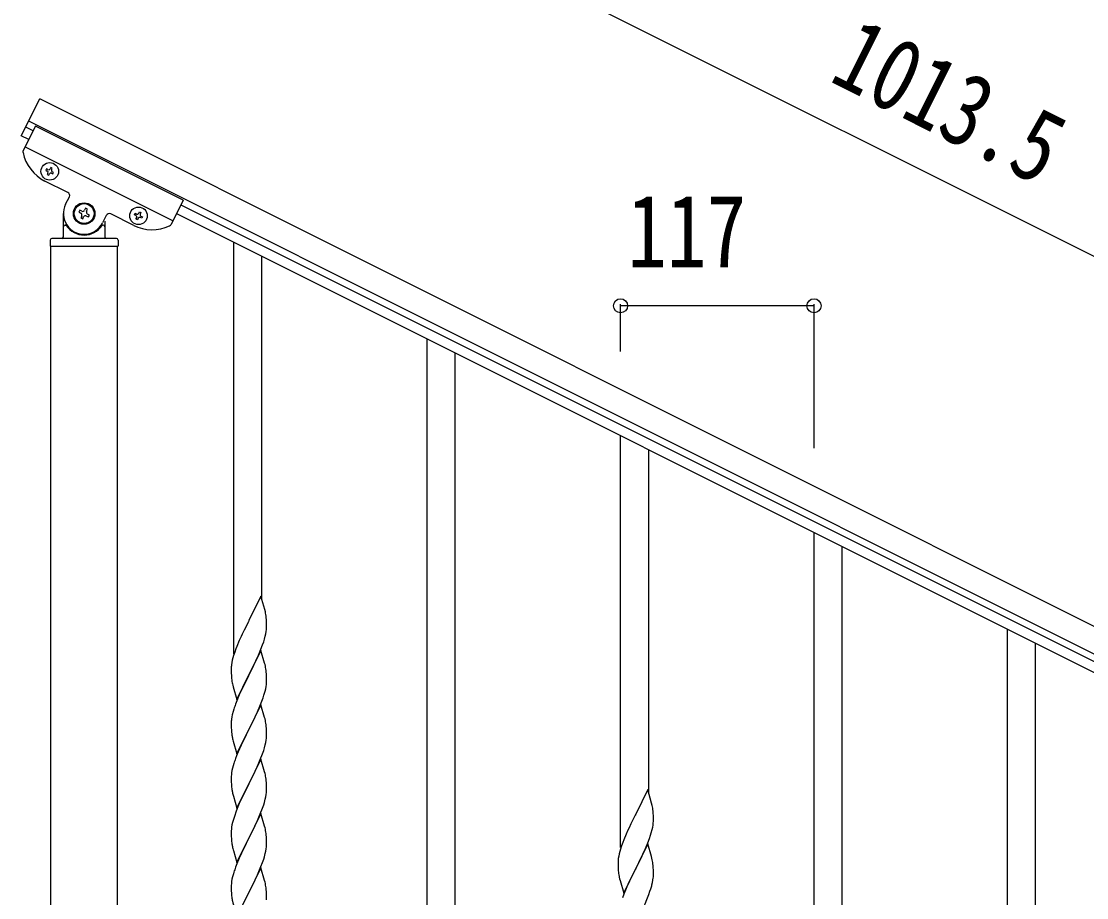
# Model space of a CAD drawing. Units: millimetres, scale not verified. Extents: x -4143 to 4140, y -2900 to 2898.
# Drawn here: x -3182 to -2538, y 1684 to 2214 of the extents above; entities that cross this region are included whole.
import ezdxf
from ezdxf.enums import TextEntityAlignment as Align

# ---------------------------------------------------------------- set-up
doc = ezdxf.new("R2010")
doc.units = ezdxf.units.MM
doc.header["$LTSCALE"] = 10
doc.layers.add('0-3_YKK_A1', color=4, linetype='Continuous')
doc.layers.add('0-4_YKK_D', color=6, linetype='Continuous')
doc.styles.add('ＭＳ ゴシック', font='')
doc.styles.get('ＭＳ ゴシック').set_extended_font_data('MS Gothic')

msp = doc.modelspace()

# ---------------------------------------------------------------- linework, layer by layer
at = {"layer": '0-3_YKK_A1'}
for p, q in [((-3181.98, 2144.46), (-3170.8, 2166.82)), ((-2264.37, 1713.51), (-3170.8, 2166.82)), ((-2271.08, 1700.09), (-3177.51, 2153.4)), ((-3173.49, 2150.27), (-3180.78, 2135.68)), ((-3174.83, 2147.59), (-3179.3, 2149.83)), ((-3084.05, 2105.54), (-3173.49, 2150.27)), ((-3177.51, 2142.22), (-3181.98, 2144.46)), ((-3090.31, 2093.02), (-3179.75, 2137.75)), ((-3165.84, 2124.07), (-3166.7, 2124.5)), ((-3163.69, 2121.92), (-3162.84, 2121.49)), ((-3153.81, 2110.25), (-3167.67, 2117.18)), ((-3155.15, 2103.09), (-3152.92, 2107.56)), ((-3084.05, 2105.54), (-3091.35, 2090.95)), ((-3085.39, 2102.86), (-2313.12, 1716.64)), ((-3156.47, 2083.5), (-3156.47, 2097.5)), ((-3145.45, 2098.98), (-3146.63, 2099.57)), ((-3142.5, 2096.02), (-3141.32, 2095.43)), ((-3130.56, 2096.38), (-3132.79, 2091.91)), ((-3114.01, 2090.34), (-3127.87, 2097.28)), ((-3112.61, 2096.37), (-3113.47, 2096.8)), ((-3109.6, 2095.94), (-3108.74, 2095.51)), ((-3088.07, 2097.5), (-2315.8, 1711.28)), ((-3155.47, 2090.5), (-3155.2, 2090.5)), ((-3132.47, 2090.5), (-3132.75, 2090.5)), ((-3131.47, 2092.95), (-3131.47, 2083.5)), ((-3124.47, 2082.5), (-3163.47, 2082.5)), ((-3164.47, 2081.5), (-3164.47, 2078)), ((-3123.72, 2077.5), (-3164.22, 2077.5)), ((-3164.22, 1241.79), (-3164.22, 2077.5)), ((-3123.97, 2077.5), (-3163.97, 2077.5)), ((-3123.72, 1241.79), (-3123.72, 2077.5)), ((-3123.47, 2081.5), (-3123.47, 2078)), ((-3053.47, 1831.32), (-3053.47, 2080.19)), ((-3036.47, 1864.23), (-3036.47, 2071.69)), ((-2936.47, 1673.04), (-2936.47, 2021.68)), ((-2919.47, 1673.04), (-2919.47, 2013.18)), ((-2819.47, 1714.29), (-2819.47, 1963.17)), ((-2802.47, 1747.2), (-2802.47, 1954.67)), ((-2702.47, 1556.02), (-2702.47, 1904.65)), ((-2685.47, 1556.02), (-2685.47, 1896.15)), ((-2585.47, 1597.27), (-2585.47, 1846.14)), ((-2568.47, 1630.17), (-2568.47, 1837.64)), ((-3054.67, 1749.89), (-3054.53, 1748.91)), ((-3054.67, 1717.03), (-3054.53, 1716.04))]:
    msp.add_line(p, q, dxfattribs=at)
for points in [[(-3166.7, 2124.5), (-3167.13, 2123.64), (-3166.27, 2123.21)], [(-3165.84, 2121.92), (-3166.27, 2121.06), (-3165.41, 2120.63), (-3164.98, 2121.49)], [(-3163.69, 2124.07), (-3163.26, 2124.92), (-3164.12, 2125.35), (-3164.55, 2124.5)], [(-3162.84, 2121.49), (-3162.41, 2122.35), (-3163.26, 2122.78)], [(-3146.63, 2099.57), (-3147.22, 2098.39), (-3146.04, 2097.8)], [(-3145.45, 2096.02), (-3146.04, 2094.84), (-3144.86, 2094.25), (-3144.27, 2095.43)], [(-3142.5, 2098.98), (-3141.91, 2100.16), (-3143.09, 2100.75), (-3143.68, 2099.57)], [(-3141.32, 2095.43), (-3140.73, 2096.61), (-3141.91, 2097.2)], [(-3113.47, 2096.8), (-3113.04, 2097.66), (-3112.18, 2097.23)], [(-3111.32, 2094.65), (-3111.75, 2093.79), (-3112.61, 2094.22), (-3112.18, 2095.08)], [(-3110.89, 2097.66), (-3110.46, 2098.52), (-3109.6, 2098.09), (-3110.03, 2097.23)], [(-3108.74, 2095.51), (-3109.17, 2094.65), (-3110.03, 2095.08)], [(-3037.07, 1866.26), (-3044.3, 1851.41), (-3044.64, 1850.74), (-3047.25, 1845.54), (-3048.35, 1843.24), (-3049.02, 1841.81), (-3050.13, 1839.35), (-3051.6, 1835.82), (-3052.19, 1834.3), (-3052.91, 1832.28), (-3053.55, 1830.29), (-3053.97, 1828.83), (-3054.33, 1827.41), (-3054.62, 1826.02), (-3054.84, 1824.69)], [(-3034.34, 1856.72), (-3034.68, 1858.14), (-3037.07, 1866.26)], [(-3054.67, 1815.63), (-3054.53, 1814.64), (-3054.35, 1813.69), (-3054.25, 1813.22), (-3054.04, 1812.28), (-3053.79, 1811.32), (-3051.52, 1803.68), (-3044.3, 1818.53), (-3044.13, 1818.87), (-3042.41, 1822.25), (-3040.02, 1827.18), (-3038.47, 1830.6), (-3038.03, 1831.6), (-3036.99, 1834.13), (-3036.03, 1836.66), (-3035.35, 1838.66), (-3034.89, 1840.14), (-3034.37, 1842.07), (-3034.06, 1843.46), (-3033.82, 1844.82), (-3033.66, 1846.11), (-3033.6, 1846.94), (-3033.58, 1847.74), (-3033.58, 1848.89), (-3033.63, 1850.61), (-3033.69, 1851.86), (-3033.8, 1853.27)], [(-3037.07, 1833.39), (-3044.3, 1818.53), (-3044.64, 1817.86), (-3047.46, 1812.22), (-3049.02, 1808.94), (-3050.13, 1806.47), (-3051.6, 1802.95), (-3052.37, 1800.92)], [(-3034.34, 1823.85), (-3034.56, 1824.79), (-3034.81, 1825.75), (-3037.07, 1833.39)], [(-3054.97, 1823.41), (-3055.01, 1822.6), (-3055.02, 1822.2), (-3055, 1820.34), (-3054.97, 1819.33), (-3054.92, 1818.39), (-3054.84, 1817.22)], [(-3033.6, 1814.07), (-3033.58, 1814.87), (-3033.58, 1816.01), (-3033.63, 1817.74), (-3033.69, 1818.99), (-3033.8, 1820.4)], [(-3034.49, 1808.72), (-3034.16, 1810.13), (-3033.89, 1811.5), (-3033.7, 1812.81)], [(-3054.04, 1779.41), (-3053.79, 1778.45), (-3051.52, 1770.81), (-3044.3, 1785.66), (-3044.13, 1785.99), (-3042.41, 1789.38), (-3040.91, 1792.44), (-3039.79, 1794.78), (-3038.68, 1797.23), (-3037.61, 1799.74), (-3036.41, 1802.78), (-3035.68, 1804.79), (-3035.19, 1806.29)], [(-3037.07, 1800.53), (-3044.3, 1785.66), (-3044.46, 1785.33), (-3047.25, 1779.8), (-3048.57, 1777.03), (-3049.02, 1776.07), (-3050.77, 1772.1), (-3051.8, 1769.57), (-3052.37, 1768.05)], [(-3034.34, 1790.99), (-3034.56, 1791.92), (-3034.81, 1792.88), (-3037.07, 1800.53)], [(-3053.4, 1797.91), (-3053.84, 1796.44), (-3054.33, 1794.53), (-3054.62, 1793.15), (-3054.84, 1791.82)], [(-3054.97, 1790.54), (-3055.01, 1789.73), (-3055.02, 1789.33), (-3055, 1787.47), (-3054.97, 1786.46), (-3054.92, 1785.52), (-3054.82, 1784.08), (-3054.67, 1782.76), (-3054.53, 1781.77)], [(-3054.04, 1746.54), (-3053.72, 1745.34), (-3051.52, 1737.94), (-3044.3, 1752.8), (-3044.13, 1753.13), (-3042.41, 1756.51), (-3040.91, 1759.57), (-3039.79, 1761.92), (-3038.25, 1765.36), (-3037.4, 1767.37), (-3036.03, 1770.92), (-3035.35, 1772.92), (-3034.89, 1774.4), (-3034.37, 1776.33), (-3034.06, 1777.72), (-3033.82, 1779.08), (-3033.66, 1780.37), (-3033.6, 1781.2), (-3033.58, 1782), (-3033.58, 1783.15), (-3033.63, 1784.87), (-3033.69, 1786.12), (-3033.8, 1787.53)], [(-3037.07, 1767.65), (-3044.3, 1752.8), (-3044.64, 1752.12), (-3047.46, 1746.48), (-3048.8, 1743.68), (-3050.13, 1740.74), (-3051.4, 1737.72), (-3052.19, 1735.69), (-3052.91, 1733.67), (-3053.7, 1731.19), (-3054.22, 1729.27), (-3054.53, 1727.87), (-3054.77, 1726.52), (-3054.93, 1725.22), (-3054.99, 1724.39), (-3055.02, 1723.59), (-3055, 1721.73), (-3054.97, 1720.72), (-3054.92, 1719.78), (-3054.84, 1718.62)], [(-3034.34, 1758.11), (-3034.56, 1759.05), (-3034.81, 1760.01), (-3037.07, 1767.65)], [(-3053.4, 1765.05), (-3053.84, 1763.58), (-3054.22, 1762.14), (-3054.53, 1760.74), (-3054.77, 1759.39), (-3054.93, 1758.09), (-3054.99, 1757.26), (-3055.02, 1756.46), (-3055, 1754.6), (-3054.97, 1753.59), (-3054.92, 1752.65), (-3054.84, 1751.49)], [(-3054.04, 1713.67), (-3053.79, 1712.72), (-3053.72, 1712.47), (-3051.52, 1705.07), (-3044.3, 1719.93), (-3044.13, 1720.26), (-3041.35, 1725.8), (-3040.24, 1728.1), (-3039.57, 1729.53), (-3038.25, 1732.49), (-3037.4, 1734.51), (-3036.03, 1738.05), (-3035.35, 1740.05), (-3034.89, 1741.53), (-3034.37, 1743.46), (-3034.06, 1744.85), (-3033.82, 1746.21), (-3033.66, 1747.5), (-3033.6, 1748.33), (-3033.58, 1749.13), (-3033.58, 1750.28), (-3033.63, 1752), (-3033.69, 1753.25), (-3033.8, 1754.66)], [(-2803.07, 1749.24), (-2810.3, 1734.38), (-2810.64, 1733.71), (-2813.25, 1728.52), (-2814.35, 1726.22), (-2815.02, 1724.78), (-2816.13, 1722.32), (-2817.6, 1718.79), (-2818.19, 1717.27), (-2818.91, 1715.25), (-2819.55, 1713.27), (-2819.97, 1711.81), (-2820.33, 1710.38), (-2820.62, 1709), (-2820.84, 1707.66)], [(-2800.34, 1739.7), (-2800.68, 1741.11), (-2803.07, 1749.24)], [(-3037.07, 1734.79), (-3044.3, 1719.93), (-3044.46, 1719.6), (-3047.46, 1713.61), (-3048.8, 1710.81), (-3050.13, 1707.87), (-3051.6, 1704.34), (-3052.37, 1702.31)], [(-3034.34, 1725.25), (-3034.56, 1726.19), (-3034.81, 1727.14), (-3037.07, 1734.79)], [(-2820.67, 1698.61), (-2820.53, 1697.62), (-2820.35, 1696.67), (-2820.25, 1696.2), (-2820.04, 1695.26), (-2819.79, 1694.3), (-2817.52, 1686.65), (-2810.3, 1701.51), (-2810.13, 1701.84), (-2808.41, 1705.23), (-2806.02, 1710.15), (-2804.47, 1713.57), (-2804.03, 1714.57), (-2802.99, 1717.1), (-2802.03, 1719.63), (-2801.35, 1721.64), (-2800.89, 1723.12), (-2800.37, 1725.04), (-2800.06, 1726.44), (-2799.82, 1727.79), (-2799.66, 1729.09), (-2799.6, 1729.92), (-2799.58, 1730.71), (-2799.58, 1731.86), (-2799.63, 1733.59), (-2799.69, 1734.83), (-2799.8, 1736.24)], [(-3054.25, 1681.74), (-3054.04, 1680.8), (-3053.72, 1679.6), (-3051.52, 1672.2), (-3044.3, 1687.06), (-3044.13, 1687.39), (-3039.57, 1696.66), (-3038.25, 1699.62), (-3036.99, 1702.65), (-3036.03, 1705.18), (-3035.35, 1707.19), (-3034.89, 1708.66), (-3034.37, 1710.59), (-3034.06, 1711.99), (-3033.82, 1713.34), (-3033.66, 1714.63), (-3033.6, 1715.46), (-3033.58, 1716.26), (-3033.58, 1717.41), (-3033.63, 1719.14), (-3033.69, 1720.38), (-3033.8, 1721.79)], [(-2803.07, 1716.37), (-2810.3, 1701.51), (-2810.64, 1700.84), (-2813.46, 1695.2), (-2815.02, 1691.91), (-2816.13, 1689.45), (-2817.6, 1685.92), (-2818.37, 1683.89)], [(-2800.34, 1706.83), (-2800.56, 1707.77), (-2800.81, 1708.72), (-2803.07, 1716.37)], [(-3037.07, 1701.91), (-3044.3, 1687.06), (-3044.46, 1686.73), (-3046.18, 1683.34), (-3048.35, 1678.9), (-3049.47, 1676.49), (-3050.13, 1675), (-3051.6, 1671.47), (-3052.19, 1669.95), (-3052.91, 1667.93), (-3053.7, 1665.46), (-3054.22, 1663.53), (-3054.53, 1662.13), (-3054.77, 1660.78), (-3054.93, 1659.48), (-3054.99, 1658.65), (-3055.02, 1657.85), (-3055, 1655.99), (-3054.97, 1654.98), (-3054.92, 1654.04), (-3054.84, 1652.88)], [(-3034.34, 1692.38), (-3034.56, 1693.32), (-3034.81, 1694.27), (-3037.07, 1701.91)], [(-2820.97, 1706.39), (-2821.01, 1705.57), (-2821.02, 1705.18), (-2821, 1703.32), (-2820.97, 1702.31), (-2820.92, 1701.36), (-2820.84, 1700.2)], [(-2799.6, 1697.04), (-2799.58, 1697.84), (-2799.58, 1698.99), (-2799.63, 1700.72), (-2799.69, 1701.96), (-2799.8, 1703.37)], [(-3053.4, 1699.31), (-3053.7, 1698.32), (-3054.22, 1696.4), (-3054.53, 1695), (-3054.77, 1693.65), (-3054.93, 1692.35), (-3054.99, 1691.52), (-3055.02, 1690.73), (-3055, 1688.86), (-3054.97, 1687.85), (-3054.92, 1686.91), (-3054.84, 1685.75)], [(-2800.49, 1691.69), (-2800.16, 1693.11), (-2799.89, 1694.47), (-2799.7, 1695.79)], [(-3033.6, 1682.6), (-3033.58, 1683.4), (-3033.58, 1684.54), (-3033.63, 1686.27), (-3033.69, 1687.51), (-3033.8, 1688.93)], [(-2820.04, 1662.38), (-2819.79, 1661.43), (-2817.52, 1653.78), (-2810.3, 1668.64), (-2810.13, 1668.97), (-2808.41, 1672.36), (-2806.91, 1675.41), (-2805.79, 1677.76), (-2804.68, 1680.2), (-2803.61, 1682.71), (-2802.41, 1685.75), (-2801.68, 1687.77), (-2801.19, 1689.26)]]:
    msp.add_lwpolyline(points, dxfattribs=at)
for centre, radius in [((-3164.77, 2122.99), 5.3), ((-3143.97, 2097.5), 6.5), ((-3143.97, 2097.5), 6), ((-3111.1, 2096.16), 5.3)]:
    msp.add_circle(centre, radius, dxfattribs=at)
for centre, radius, start, end in [((-3179, 2134.78), 2, 153.43, 191.92995), ((-3156.49, 2139.54), 25, 191.92995, 243.43), ((-3166.7, 2122.35), 0.96, 333.43, 63.43), ((-3165.41, 2124.93), 0.96, 243.43, 333.43), ((-3164.12, 2121.06), 0.96, 63.43, 153.43), ((-3162.84, 2123.64), 0.96, 153.43, 243.43), ((-3154.71, 2108.46), 2, 333.43, 63.43), ((-3143.97, 2097.5), 12.5, 153.43, 333.43), ((-3146.63, 2096.61), 1.32, 333.43, 63.43), ((-3144.86, 2100.16), 1.32, 243.43, 333.43), ((-3143.09, 2094.84), 1.32, 63.43, 153.43), ((-3141.32, 2098.39), 1.32, 153.43, 243.43), ((-3128.77, 2095.49), 2, 63.43, 153.43), ((-3113.04, 2095.51), 0.96, 333.43, 63.43), ((-3111.75, 2098.09), 0.96, 243.43, 333.43), ((-3110.46, 2094.22), 0.96, 63.43, 153.43), ((-3109.17, 2096.8), 0.96, 153.43, 243.43), ((-3155.47, 2089.5), 1, 90, 180), ((-3155.2, 2090), 0.5, 33.74899, 90), ((-3143.97, 2097.5), 13, 213.74899, 326.25101), ((-3132.75, 2090), 0.5, 90, 146.25101), ((-3132.47, 2089.5), 1, 0, 90), ((-3102.83, 2112.7), 25, 243.43, 294.93005), ((-3093.13, 2091.84), 2, 294.93005, 333.43), ((-3163.47, 2081.5), 1, 90, 180), ((-3157.47, 2083.5), 1, 270, 0), ((-3130.47, 2083.5), 1, 180, 270), ((-3124.47, 2081.5), 1, 0, 90), ((-3163.97, 2078), 0.5, 180, 270), ((-3123.97, 2078), 0.5, 270, 0), ((-3075.81, 1848.02), 42.37, 9.56725, 11.859), ((-3078.66, 1848.42), 45.12, 6.17603, 8.46779), ((-3023.03, 1820.8), 32.04, 173.03232, 175.32407), ((-3075.81, 1815.15), 42.37, 9.56725, 11.859), ((-3078.66, 1815.55), 45.12, 6.17603, 8.46779), ((-3015.01, 1820.68), 39.98, 184.9569, 187.24866), ((-3065.02, 1816.07), 31.49, 354.07159, 356.36334), ((-3095.59, 1825), 63.23, 342.78424, 345.07599), ((-2977.77, 1773.67), 79.42, 159.93435, 162.22611), ((-3023.03, 1787.93), 32.04, 173.03232, 175.32407), ((-3075.93, 1782.28), 42.49, 9.53591, 11.82766), ((-3078.53, 1782.68), 45, 6.19632, 8.48807), ((-2995.16, 1792.84), 60.39, 190.55951, 192.85127), ((-2977.77, 1740.8), 79.42, 159.93435, 162.22611), ((-3075.81, 1749.41), 42.37, 9.56725, 11.859), ((-3078.66, 1749.81), 45.12, 6.17603, 8.46779), ((-3014.89, 1754.94), 40.1, 184.93791, 187.22967), ((-2995.16, 1759.98), 60.39, 190.55951, 192.85127), ((-2841.81, 1730.99), 42.37, 9.56725, 11.859), ((-2844.66, 1731.39), 45.12, 6.17603, 8.46779), ((-3075.81, 1716.54), 42.37, 9.56725, 11.859), ((-3078.66, 1716.94), 45.12, 6.17603, 8.46779), ((-3015.01, 1722.07), 39.98, 184.9569, 187.24866), ((-2995.16, 1727.11), 60.39, 190.55951, 192.85127), ((-2977.77, 1675.06), 79.42, 159.93435, 162.22611), ((-2789.03, 1703.78), 32.04, 173.03232, 175.32407), ((-2841.81, 1698.12), 42.37, 9.56725, 11.859), ((-2844.66, 1698.52), 45.12, 6.17603, 8.46779), ((-2781.01, 1703.65), 39.98, 184.9569, 187.24866), ((-2831.02, 1699.04), 31.49, 354.07159, 356.36334), ((-3075.81, 1683.67), 42.37, 9.56725, 11.859), ((-3078.53, 1684.07), 45, 6.19632, 8.48807), ((-2861.59, 1707.98), 63.23, 342.78424, 345.07599), ((-3015.01, 1689.2), 39.98, 184.9569, 187.24866), ((-2994.1, 1693.45), 61.29, 188.71993, 191.01168)]:
    msp.add_arc(centre, radius, start, end, dxfattribs=at)
at = {"layer": '0-4_YKK_D'}
for p, q in [((-2174.91, 1892.39), (-3081.34, 2345.7)), ((-2819.47, 2014.17), (-2819.47, 2042.77)), ((-2702.47, 2041.77), (-2819.47, 2041.77)), ((-2702.47, 1955.65), (-2702.47, 2042.77))]:
    msp.add_line(p, q, dxfattribs=at)
for centre in [(-2819.47, 2041.77), (-2702.47, 2041.77)]:
    msp.add_circle(centre, 4.25, dxfattribs=at)

# ---------------------------------------------------------------- texts
at = {"layer": '0-4_YKK_D', "style": 'ＭＳ ゴシック', "width": 0.8}
msp.add_text('1013.5', height=43.99, rotation=333.43, dxfattribs=at).set_placement((-2700.21, 2166.27), align=Align.BOTTOM_LEFT)
msp.add_text('117', height=43.99, dxfattribs=at).set_placement((-2815.37, 2051.77), align=Align.BOTTOM_LEFT)

doc.saveas('drawing.dxf')
